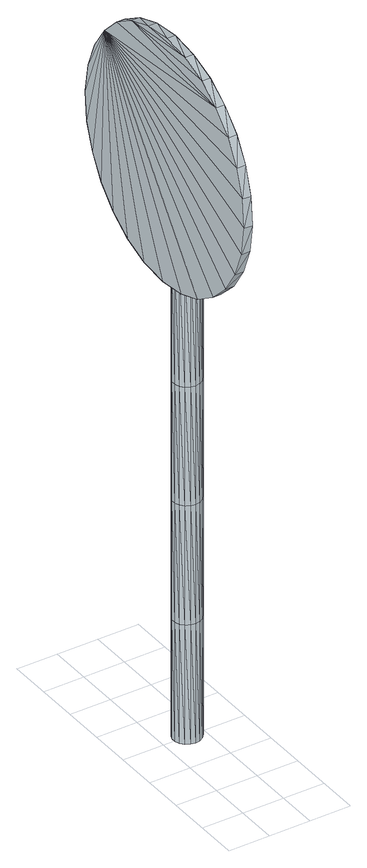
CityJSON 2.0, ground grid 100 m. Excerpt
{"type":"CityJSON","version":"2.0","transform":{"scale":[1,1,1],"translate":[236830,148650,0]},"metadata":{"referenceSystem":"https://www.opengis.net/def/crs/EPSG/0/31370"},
"CityObjects":{
"object1":{"type":"GenericCityObject","attributes":{"cluster":49,"mean_distance_to_centroid":0.0835,"new_centroid_x":236781.35,"new_centroid_y":149032.72,"mean_distance_to_camera":6.3,"H1":0,"H2":0,"Z_final":108.13,"cluster2":-1,"proj_x":236780.55,"proj_y":149034.17,"id_line":81387,"bearing_l":61.07,"distance":1.66,"orientation":"right","G_obj":61.07},"geometry":[{"type":"MultiSurface","lod":"2","boundaries":[[[0,1,2]],[[2,1,3]],[[3,1,4]],[[4,1,5]],[[5,1,6]],[[1,7,6]],[[1,8,7]],[[1,9,8]],[[1,10,9]],[[1,11,10]],[[1,12,11]],[[1,13,12]],[[1,14,13]],[[15,14,1]],[[16,15,1]],[[17,16,1]],[[18,17,1]],[[0,18,1]],[[19,20,0]],[[19,0,2]],[[21,19,2]],[[21,2,3]],[[21,3,22]],[[22,3,4]],[[22,4,23]],[[23,4,5]],[[23,5,24]],[[24,5,6]],[[24,6,25]],[[25,6,7]],[[25,7,26]],[[26,7,8]],[[26,8,27]],[[8,9,27]],[[27,9,28]],[[9,10,28]],[[10,29,28]],[[10,11,29]],[[11,30,29]],[[11,12,30]],[[30,12,31]],[[31,12,13]],[[31,13,32]],[[32,13,14]],[[32,14,33]],[[33,14,15]],[[33,15,34]],[[34,15,16]],[[34,16,35]],[[35,16,17]],[[36,35,17]],[[18,36,17]],[[20,36,18]],[[20,18,0]],[[37,38,20]],[[37,20,19]],[[39,37,19]],[[21,39,19]],[[39,21,40]],[[40,21,22]],[[40,22,41]],[[41,22,23]],[[41,23,42]],[[42,23,24]],[[42,24,43]],[[43,24,25]],[[43,25,44]],[[44,25,26]],[[26,45,44]],[[26,27,45]],[[27,46,45]],[[27,28,46]],[[28,47,46]],[[28,29,47]],[[47,29,48]],[[29,30,48]],[[48,30,49]],[[49,30,31]],[[49,31,50]],[[50,31,32]],[[50,32,51]],[[51,32,33]],[[51,33,52]],[[52,33,34]],[[52,34,53]],[[53,34,35]],[[54,53,35]],[[54,35,36]],[[38,54,36]],[[38,36,20]],[[55,56,38]],[[55,38,37]],[[57,55,37]],[[57,37,39]],[[57,39,58]],[[58,39,40]],[[58,40,59]],[[59,40,41]],[[59,41,60]],[[60,41,42]],[[60,42,61]],[[61,42,43]],[[61,43,62]],[[62,43,44]],[[44,63,62]],[[44,45,63]],[[45,64,63]],[[45,46,64]],[[46,65,64]],[[46,47,65]],[[47,66,65]],[[47,48,66]],[[66,48,67]],[[67,48,49]],[[67,49,68]],[[68,49,50]],[[68,50,69]],[[69,50,51]],[[69,51,70]],[[70,51,52]],[[70,52,71]],[[71,52,53]],[[72,71,53]],[[72,53,54]],[[56,72,54]],[[56,54,38]],[[73,74,56]],[[73,56,55]],[[75,73,55]],[[75,55,57]],[[75,57,76]],[[76,57,58]],[[76,58,77]],[[77,58,59]],[[77,59,78]],[[78,59,60]],[[78,60,79]],[[79,60,61]],[[79,61,80]],[[80,61,62]],[[62,81,80]],[[62,63,81]],[[63,82,81]],[[63,64,82]],[[64,83,82]],[[64,65,83]],[[65,84,83]],[[65,66,84]],[[84,66,85]],[[85,66,67]],[[85,67,86]],[[86,67,68]],[[86,68,87]],[[87,68,69]],[[87,69,88]],[[88,69,70]],[[88,70,89]],[[89,70,71]],[[90,89,71]],[[90,71,72]],[[74,90,72]],[[74,72,56]],[[91,92,74]],[[91,74,73]],[[93,91,73]],[[93,73,75]],[[93,75,94]],[[94,75,76]],[[94,76,95]],[[95,76,77]],[[95,77,96]],[[96,77,78]],[[96,78,97]],[[97,78,79]],[[97,79,98]],[[98,79,80]],[[80,99,98]],[[80,81,99]],[[81,100,99]],[[81,82,100]],[[82,101,100]],[[82,83,101]],[[83,102,101]],[[83,84,102]],[[102,84,103]],[[103,84,85]],[[103,85,104]],[[104,85,86]],[[104,86,105]],[[105,86,87]],[[105,87,106]],[[106,87,88]],[[106,88,107]],[[107,88,89]],[[108,107,89]],[[108,89,90]],[[92,108,90]],[[92,90,74]],[[92,91,109]],[[91,93,109]],[[93,94,109]],[[94,95,109]],[[95,96,109]],[[109,96,97]],[[109,97,98]],[[109,98,99]],[[109,99,100]],[[109,100,101]],[[109,101,102]],[[109,102,103]],[[109,103,104]],[[105,109,104]],[[106,109,105]],[[107,109,106]],[[108,109,107]],[[92,109,108]],[[110,111,112]],[[113,112,114]],[[115,112,113]],[[116,112,115]],[[117,112,116]],[[118,112,117]],[[119,112,118]],[[120,112,119]],[[121,112,120]],[[122,112,121]],[[122,123,112]],[[123,110,112]],[[111,124,112]],[[124,125,112]],[[125,126,112]],[[126,127,112]],[[127,128,112]],[[128,129,112]],[[129,130,112]],[[130,131,112]],[[112,131,132]],[[131,133,132]],[[131,134,133]],[[133,134,135]],[[133,135,136]],[[135,137,136]],[[133,136,138]],[[136,139,138]],[[136,137,139]],[[137,140,139]],[[137,135,140]],[[135,141,140]],[[135,134,141]],[[134,142,141]],[[134,131,142]],[[131,143,142]],[[131,130,143]],[[143,130,144]],[[144,130,129]],[[144,129,145]],[[145,129,128]],[[145,128,146]],[[146,127,147]],[[147,127,126]],[[147,126,148]],[[148,126,125]],[[148,125,149]],[[149,125,124]],[[150,149,124]],[[150,124,111]],[[151,150,111]],[[151,111,110]],[[152,151,110]],[[152,110,123]],[[146,128,127]],[[153,123,122]],[[154,153,122]],[[154,122,121]],[[155,154,121]],[[155,121,120]],[[156,155,120]],[[156,120,119]],[[157,156,119]],[[157,119,118]],[[157,118,158]],[[158,118,117]],[[158,117,159]],[[153,152,123]],[[159,117,116]],[[159,116,160]],[[160,116,115]],[[160,115,161]],[[161,115,113]],[[161,113,162]],[[162,113,114]],[[162,114,163]],[[163,114,112]],[[163,112,164]],[[164,112,132]],[[132,165,164]],[[132,133,165]],[[133,138,165]],[[138,139,140]],[[161,162,163]],[[160,161,163]],[[159,160,163]],[[158,159,163]],[[157,158,163]],[[156,157,163]],[[155,156,163]],[[154,155,163]],[[153,154,163]],[[153,163,152]],[[152,163,151]],[[151,163,150]],[[150,163,149]],[[149,163,148]],[[148,163,147]],[[147,163,146]],[[146,163,145]],[[145,163,144]],[[144,163,143]],[[143,163,142]],[[163,164,142]],[[142,164,165]],[[142,165,141]],[[165,140,141]],[[165,138,140]],[[166,167,168]],[[168,167,169]],[[170,168,169]],[[170,169,171]],[[170,171,172]],[[172,171,173]],[[172,173,174]],[[174,173,175]],[[174,175,176]],[[176,175,177]],[[176,177,178]],[[178,177,179]],[[178,179,180]],[[180,179,181]],[[180,181,182]],[[182,181,183]],[[182,183,184]],[[184,183,185]],[[184,185,186]],[[186,185,187]],[[186,187,188]],[[188,187,189]],[[188,189,190]],[[190,189,191]],[[192,190,191]],[[192,191,193]],[[194,192,193]],[[194,193,195]],[[196,194,195]],[[196,195,197]],[[198,196,197]],[[198,197,199]],[[200,198,199]],[[200,199,201]],[[202,200,201]],[[202,201,203]],[[204,202,203]],[[204,203,205]],[[206,204,205]],[[206,205,207]],[[208,206,207]],[[208,207,209]],[[210,208,209]],[[210,209,211]],[[212,210,211]],[[212,211,213]],[[214,212,213]],[[214,213,215]],[[216,214,215]],[[216,215,217]],[[216,217,218]],[[218,217,219]],[[218,219,220]],[[220,219,221]],[[220,221,222]],[[222,221,223]],[[222,223,224]],[[224,223,225]],[[224,225,226]],[[226,225,227]],[[226,227,228]],[[228,227,229]],[[228,229,230]],[[230,229,231]],[[230,231,232]],[[232,231,233]],[[232,233,234]],[[234,233,235]],[[234,235,236]],[[236,235,237]],[[238,236,237]],[[238,237,239]],[[238,239,240]],[[240,239,241]],[[241,242,240]],[[241,243,242]],[[242,243,244]],[[244,243,245]],[[244,245,246]],[[246,245,247]],[[246,247,248]],[[248,247,249]],[[248,249,250]],[[250,249,251]],[[250,251,252]],[[252,251,253]],[[252,253,254]],[[254,253,255]],[[254,255,256]],[[256,255,257]],[[256,257,258]],[[258,257,259]],[[258,259,260]],[[260,259,261]],[[260,261,262]],[[262,261,263]],[[262,263,264]],[[264,263,265]],[[264,265,266]],[[266,265,267]],[[267,268,266]],[[267,269,268]],[[269,270,268]],[[269,271,270]],[[271,272,270]],[[271,273,272]],[[273,274,272]],[[273,275,274]],[[275,276,274]],[[275,277,276]],[[277,278,276]],[[277,279,278]],[[279,280,278]],[[279,281,280]],[[281,282,280]],[[281,283,282]],[[283,284,282]],[[283,285,284]],[[285,286,284]],[[285,287,286]],[[287,288,286]],[[287,289,288]],[[288,289,290]],[[290,289,291]],[[290,291,292]],[[292,291,293]],[[292,293,294]],[[294,293,295]],[[294,295,296]],[[296,295,297]],[[296,297,298]],[[298,297,299]],[[298,299,300]],[[300,299,301]],[[300,301,302]],[[302,301,303]],[[302,303,304]],[[304,303,305]],[[304,305,306]],[[306,305,307]],[[306,307,308]],[[308,307,309]],[[308,309,310]],[[310,309,311]],[[311,166,310]],[[311,167,166]],[[169,167,311]],[[169,311,171]],[[171,311,309]],[[173,171,309]],[[173,309,307]],[[175,173,307]],[[175,307,305]],[[177,175,305]],[[177,305,303]],[[179,177,303]],[[179,303,301]],[[181,179,301]],[[181,301,299]],[[183,181,299]],[[183,299,297]],[[183,297,295]],[[185,183,295]],[[185,295,293]],[[187,185,293]],[[187,293,291]],[[189,187,291]],[[189,291,289]],[[189,289,287]],[[189,287,285]],[[191,189,285]],[[191,285,283]],[[193,191,283]],[[195,193,283]],[[195,283,281]],[[197,195,281]],[[199,197,281]],[[201,199,281]],[[201,281,279]],[[203,201,279]],[[205,203,279]],[[205,279,277]],[[205,277,207]],[[207,277,209]],[[209,277,275]],[[209,275,211]],[[211,275,273]],[[211,273,213]],[[213,273,271]],[[213,271,215]],[[215,271,269]],[[215,269,217]],[[217,269,219]],[[219,269,267]],[[219,267,221]],[[221,267,265]],[[221,265,223]],[[223,265,263]],[[223,263,225]],[[225,263,261]],[[225,261,227]],[[227,261,259]],[[227,259,229]],[[229,259,257]],[[229,257,255]],[[229,255,231]],[[231,255,253]],[[231,253,233]],[[233,253,251]],[[233,251,235]],[[251,249,235]],[[235,249,247]],[[235,247,237]],[[247,245,237]],[[237,245,243]],[[237,243,239]],[[239,243,241]],[[238,240,242]],[[168,310,166]],[[170,310,168]],[[170,308,310]],[[172,308,170]],[[172,306,308]],[[174,306,172]],[[174,304,306]],[[176,304,174]],[[176,302,304]],[[178,302,176]],[[178,300,302]],[[180,300,178]],[[180,298,300]],[[182,298,180]],[[182,296,298]],[[182,294,296]],[[184,294,182]],[[184,292,294]],[[186,292,184]],[[186,290,292]],[[188,290,186]],[[188,288,290]],[[188,286,288]],[[188,284,286]],[[190,284,188]],[[190,282,284]],[[192,282,190]],[[194,282,192]],[[194,280,282]],[[196,280,194]],[[198,280,196]],[[200,280,198]],[[200,278,280]],[[202,278,200]],[[204,278,202]],[[204,276,278]],[[204,206,276]],[[206,208,276]],[[208,274,276]],[[208,210,274]],[[210,272,274]],[[210,212,272]],[[212,270,272]],[[212,214,270]],[[214,268,270]],[[214,216,268]],[[216,218,268]],[[218,266,268]],[[218,220,266]],[[220,264,266]],[[220,222,264]],[[222,262,264]],[[222,224,262]],[[224,260,262]],[[224,226,260]],[[226,258,260]],[[226,228,258]],[[228,256,258]],[[228,254,256]],[[228,230,254]],[[230,252,254]],[[230,232,252]],[[232,250,252]],[[232,234,250]],[[250,234,248]],[[234,246,248]],[[234,236,246]],[[246,236,244]],[[236,242,244]],[[236,238,242]],[[312,313,314]],[[314,313,315]],[[316,314,315]],[[316,315,317]],[[316,317,318]],[[318,317,319]],[[318,319,320]],[[320,319,321]],[[320,321,322]],[[322,321,323]],[[322,323,324]],[[324,323,325]],[[324,325,326]],[[326,325,327]],[[326,327,328]],[[328,327,329]],[[328,329,330]],[[330,329,331]],[[330,331,332]],[[332,331,333]],[[332,333,334]],[[334,333,335]],[[334,335,336]],[[336,335,337]],[[338,336,337]],[[338,337,339]],[[340,338,339]],[[340,339,341]],[[342,340,341]],[[342,341,343]],[[344,342,343]],[[344,343,345]],[[346,344,345]],[[346,345,347]],[[348,346,347]],[[348,347,349]],[[350,348,349]],[[350,349,351]],[[352,350,351]],[[352,351,353]],[[354,352,353]],[[354,353,355]],[[356,354,355]],[[356,355,357]],[[358,356,357]],[[358,357,359]],[[360,358,359]],[[360,359,361]],[[362,360,361]],[[362,361,363]],[[362,363,364]],[[364,363,365]],[[364,365,366]],[[366,365,367]],[[366,367,368]],[[368,367,369]],[[368,369,370]],[[370,369,371]],[[370,371,372]],[[372,371,373]],[[372,373,374]],[[374,373,375]],[[374,375,376]],[[376,375,377]],[[376,377,378]],[[378,377,379]],[[378,379,380]],[[380,379,381]],[[380,381,382]],[[382,381,383]],[[384,382,383]],[[384,383,385]],[[384,385,386]],[[386,385,387]],[[387,388,386]],[[387,389,388]],[[388,389,390]],[[390,389,391]],[[390,391,392]],[[392,391,393]],[[392,393,394]],[[394,393,395]],[[394,395,396]],[[396,395,397]],[[396,397,398]],[[398,397,399]],[[398,399,400]],[[400,399,401]],[[400,401,402]],[[402,401,403]],[[402,403,404]],[[404,403,405]],[[404,405,406]],[[406,405,407]],[[406,407,408]],[[408,407,409]],[[408,409,410]],[[410,409,411]],[[410,411,412]],[[412,411,413]],[[412,413,414]],[[414,413,415]],[[415,416,414]],[[415,417,416]],[[417,418,416]],[[417,419,418]],[[419,420,418]],[[419,421,420]],[[421,422,420]],[[421,423,422]],[[423,424,422]],[[423,425,424]],[[425,426,424]],[[425,427,426]],[[427,428,426]],[[427,429,428]],[[429,430,428]],[[429,431,430]],[[431,432,430]],[[431,433,432]],[[433,434,432]],[[433,435,434]],[[435,436,434]],[[435,437,436]],[[436,437,438]],[[438,437,439]],[[438,439,440]],[[440,439,441]],[[440,441,442]],[[442,441,443]],[[442,443,444]],[[444,443,445]],[[444,445,446]],[[446,445,447]],[[446,447,448]],[[448,447,449]],[[448,449,450]],[[450,449,451]],[[450,451,452]],[[452,451,453]],[[452,453,454]],[[454,453,455]],[[454,455,456]],[[456,455,457]],[[456,457,458]],[[458,457,459]],[[459,312,458]],[[459,313,312]],[[315,313,459]],[[315,459,317]],[[317,459,457]],[[319,317,457]],[[319,457,455]],[[321,319,455]],[[321,455,453]],[[323,321,453]],[[323,453,451]],[[325,323,451]],[[325,451,449]],[[327,325,449]],[[327,449,447]],[[329,327,447]],[[329,447,445]],[[329,445,443]],[[331,329,443]],[[331,443,441]],[[333,331,441]],[[333,441,439]],[[335,333,439]],[[335,439,437]],[[335,437,435]],[[335,435,433]],[[337,335,433]],[[337,433,431]],[[339,337,431]],[[341,339,431]],[[341,431,429]],[[343,341,429]],[[345,343,429]],[[347,345,429]],[[347,429,427]],[[349,347,427]],[[351,349,427]],[[351,427,425]],[[351,425,353]],[[353,425,355]],[[355,425,423]],[[355,423,357]],[[357,423,421]],[[357,421,359]],[[359,421,419]],[[359,419,361]],[[361,419,417]],[[361,417,363]],[[363,417,365]],[[365,417,415]],[[365,415,367]],[[367,415,413]],[[367,413,369]],[[369,413,411]],[[369,411,371]],[[371,411,409]],[[371,409,407]],[[371,407,373]],[[373,407,405]],[[373,405,375]],[[375,405,403]],[[375,403,401]],[[375,401,377]],[[377,401,399]],[[377,399,379]],[[379,399,397]],[[379,397,381]],[[397,395,381]],[[381,395,393]],[[381,393,383]],[[393,391,383]],[[383,391,389]],[[383,389,385]],[[385,389,387]],[[384,386,388]],[[314,458,312]],[[316,458,314]],[[316,456,458]],[[318,456,316]],[[318,454,456]],[[320,454,318]],[[320,452,454]],[[322,452,320]],[[322,450,452]],[[324,450,322]],[[324,448,450]],[[326,448,324]],[[326,446,448]],[[328,446,326]],[[328,444,446]],[[328,442,444]],[[330,442,328]],[[330,440,442]],[[332,440,330]],[[332,438,440]],[[334,438,332]],[[334,436,438]],[[334,434,436]],[[334,432,434]],[[336,432,334]],[[336,430,432]],[[338,430,336]],[[340,430,338]],[[340,428,430]],[[342,428,340]],[[344,428,342]],[[346,428,344]],[[346,426,428]],[[348,426,346]],[[350,426,348]],[[350,424,426]],[[350,352,424]],[[352,354,424]],[[354,422,424]],[[354,356,422]],[[356,420,422]],[[356,358,420]],[[358,418,420]],[[358,360,418]],[[360,416,418]],[[360,362,416]],[[362,364,416]],[[364,414,416]],[[364,366,414]],[[366,412,414]],[[366,368,412]],[[368,410,412]],[[368,370,410]],[[370,408,410]],[[370,406,408]],[[370,372,406]],[[372,404,406]],[[372,374,404]],[[374,402,404]],[[374,400,402]],[[374,376,400]],[[376,398,400]],[[376,378,398]],[[378,396,398]],[[378,380,396]],[[396,380,394]],[[380,392,394]],[[380,382,392]],[[392,382,390]],[[382,388,390]],[[382,384,388]]]}]}
},
"vertices":[
[61,337,2],[61,304,2],[72,335,2],[82,329,2],[90,320,2],[94,309,2],[94,298,2],[90,287,2],[82,278,2],[72,272,2],[61,270,2],[49,272,2],[39,278,2],[31,287,2],[27,298,2],[27,309,2],[31,320,2],[39,329,2],[49,335,2],[72,335,300],[61,337,300],[82,329,300],[90,320,300],[94,309,300],[94,298,300],[90,287,300],[82,278,300],[72,272,300],[61,270,300],[49,272,300],[39,278,300],[31,287,300],[27,298,300],[27,309,300],[31,320,300],[39,329,300],[49,335,300],[72,335,598],[61,337,598],[82,329,598],[90,320,598],[94,309,598],[94,298,598],[90,287,598],[82,278,598],[72,272,598],[61,270,598],[49,272,598],[39,278,598],[31,287,598],[27,298,598],[27,309,598],[31,320,598],[39,329,598],[49,335,598],[72,335,895],[61,337,895],[82,329,895],[90,320,895],[94,309,895],[94,298,895],[90,287,895],[82,278,895],[72,272,895],[61,270,895],[49,272,895],[39,278,895],[31,287,895],[27,298,895],[27,309,895],[31,320,895],[39,329,895],[49,335,895],[72,335,1193],[61,337,1193],[82,329,1193],[90,320,1193],[94,309,1193],[94,298,1193],[90,287,1193],[82,278,1193],[72,272,1193],[61,270,1193],[49,272,1193],[39,278,1193],[31,287,1193],[27,298,1193],[27,309,1193],[31,320,1193],[39,329,1193],[49,335,1193],[72,335,1491],[61,337,1491],[82,329,1491],[90,320,1491],[94,309,1491],[94,298,1491],[90,287,1491],[82,278,1491],[72,272,1491],[61,270,1491],[49,272,1491],[39,278,1491],[31,287,1491],[27,298,1491],[27,309,1491],[31,320,1491],[39,329,1491],[49,335,1491],[61,304,1491],[25,177,1185],[25,121,1221],[34,545,1645],[33,604,1525],[34,581,1589],[31,612,1456],[30,604,1387],[29,581,1324],[28,545,1268],[27,499,1221],[26,443,1185],[25,379,1162],[25,310,1154],[25,241,1162],[26,74,1268],[27,39,1324],[28,16,1387],[29,8,1456],[30,16,1525],[32,39,1589],[33,74,1645],[34,121,1692],[35,499,1692],[36,443,1727],[35,177,1727],[35,241,1750],[36,379,1750],[36,310,1758],[15,379,1750],[15,310,1758],[14,241,1750],[14,177,1728],[13,121,1692],[12,74,1645],[11,39,1589],[9,16,1526],[8,8,1457],[7,16,1387],[6,39,1324],[5,74,1268],[5,121,1221],[4,177,1185],[4,241,1163],[4,310,1155],[4,379,1163],[5,443,1185],[6,499,1221],[7,546,1268],[8,581,1324],[9,604,1387],[10,612,1457],[12,604,1526],[13,581,1589],[14,545,1645],[14,499,1692],[15,443,1728],[17,414,1304],[17,414,1265],[51,413,1304],[51,413,1265],[51,394,1304],[51,394,1265],[73,386,1304],[73,386,1265],[76,385,1304],[76,385,1265],[80,383,1304],[80,383,1265],[83,381,1304],[83,381,1265],[87,380,1304],[87,380,1265],[90,378,1304],[90,378,1265],[93,375,1304],[93,375,1265],[96,373,1304],[96,373,1265],[106,366,1304],[106,366,1265],[109,363,1304],[109,363,1265],[111,361,1304],[111,361,1265],[113,358,1304],[113,358,1265],[115,355,1304],[115,355,1265],[116,351,1304],[116,351,1265],[116,348,1304],[116,348,1265],[117,344,1304],[117,344,1265],[116,309,1304],[116,309,1265],[113,290,1304],[113,290,1265],[113,285,1304],[113,285,1265],[111,281,1304],[111,281,1265],[109,276,1304],[109,276,1265],[106,272,1304],[106,272,1265],[103,268,1304],[103,268,1265],[99,265,1304],[99,265,1265],[95,262,1304],[95,262,1265],[90,259,1304],[90,259,1265],[85,257,1304],[85,257,1265],[80,255,1304],[80,255,1265],[75,254,1304],[75,254,1265],[70,253,1304],[70,253,1265],[65,252,1304],[65,252,1265],[60,252,1304],[60,252,1265],[48,252,1304],[48,252,1265],[46,227,1304],[46,227,1265],[17,225,1304],[17,225,1265],[17,256,1304],[17,256,1265],[38,271,1304],[38,271,1265],[54,270,1304],[54,270,1265],[57,269,1304],[57,269,1265],[61,270,1304],[61,270,1265],[64,270,1304],[64,270,1265],[67,270,1304],[67,270,1265],[71,271,1304],[71,271,1265],[74,272,1304],[74,272,1265],[77,272,1304],[77,272,1265],[80,274,1304],[80,274,1265],[83,275,1304],[83,275,1265],[85,277,1304],[85,277,1265],[87,279,1304],[87,279,1265],[89,282,1304],[89,282,1265],[90,285,1304],[90,285,1265],[90,288,1304],[90,288,1265],[92,307,1304],[92,307,1265],[92,344,1304],[92,344,1265],[92,346,1304],[92,346,1265],[91,349,1304],[91,349,1265],[90,351,1304],[90,351,1265],[89,353,1304],[89,353,1265],[88,354,1304],[88,354,1265],[86,356,1304],[86,356,1265],[84,357,1304],[84,357,1265],[82,358,1304],[82,358,1265],[80,359,1304],[80,359,1265],[77,360,1304],[77,360,1265],[75,361,1304],[75,361,1265],[73,362,1304],[73,362,1265],[70,362,1304],[70,362,1265],[68,363,1304],[68,363,1265],[47,367,1304],[47,367,1265],[23,380,1304],[23,380,1265],[25,414,1473],[25,414,1434],[59,413,1473],[59,413,1434],[59,394,1473],[59,394,1434],[81,386,1473],[81,386,1434],[84,385,1473],[84,385,1434],[88,383,1473],[88,383,1434],[91,381,1473],[91,381,1434],[95,380,1473],[95,380,1434],[98,378,1473],[98,378,1434],[101,375,1473],[101,375,1434],[104,373,1473],[104,373,1434],[114,366,1473],[114,366,1434],[117,363,1473],[117,363,1434],[119,361,1473],[119,361,1434],[121,358,1473],[121,358,1434],[123,355,1473],[123,355,1434],[124,351,1473],[124,351,1434],[124,348,1473],[124,348,1434],[125,344,1473],[125,344,1434],[124,309,1473],[124,309,1434],[122,290,1473],[122,290,1434],[121,285,1473],[121,285,1434],[119,281,1473],[119,281,1434],[117,276,1473],[117,276,1434],[114,272,1473],[114,272,1434],[111,268,1473],[111,268,1434],[107,265,1473],[107,265,1434],[103,262,1473],[103,262,1434],[98,259,1473],[98,259,1434],[93,257,1473],[93,257,1434],[88,255,1473],[88,255,1434],[83,254,1473],[83,254,1434],[78,253,1473],[78,253,1434],[73,252,1473],[73,252,1434],[68,252,1473],[68,252,1434],[56,252,1473],[56,252,1434],[54,227,1473],[54,227,1434],[25,225,1473],[25,225,1434],[25,256,1473],[25,256,1434],[46,271,1473],[46,271,1434],[62,270,1473],[62,270,1434],[65,269,1473],[65,269,1434],[69,270,1473],[69,270,1434],[72,270,1473],[72,270,1434],[75,270,1473],[75,270,1434],[79,271,1473],[79,271,1434],[82,272,1473],[82,272,1434],[85,272,1473],[85,272,1434],[86,272,1473],[86,272,1434],[88,274,1473],[88,274,1434],[91,275,1473],[91,275,1434],[93,277,1473],[93,277,1434],[95,279,1473],[95,279,1434],[97,282,1473],[97,282,1434],[98,285,1473],[98,285,1434],[98,288,1473],[98,288,1434],[100,307,1473],[100,307,1434],[100,344,1473],[100,344,1434],[100,346,1473],[100,346,1434],[99,349,1473],[99,349,1434],[98,351,1473],[98,351,1434],[97,353,1473],[97,353,1434],[96,354,1473],[96,354,1434],[94,356,1473],[94,356,1434],[92,357,1473],[92,357,1434],[90,358,1473],[90,358,1434],[88,359,1473],[88,359,1434],[85,360,1473],[85,360,1434],[83,361,1473],[83,361,1434],[81,362,1473],[81,362,1434],[78,362,1473],[78,362,1434],[76,363,1473],[76,363,1434],[55,367,1473],[55,367,1434],[31,380,1473],[31,380,1434]
]}
